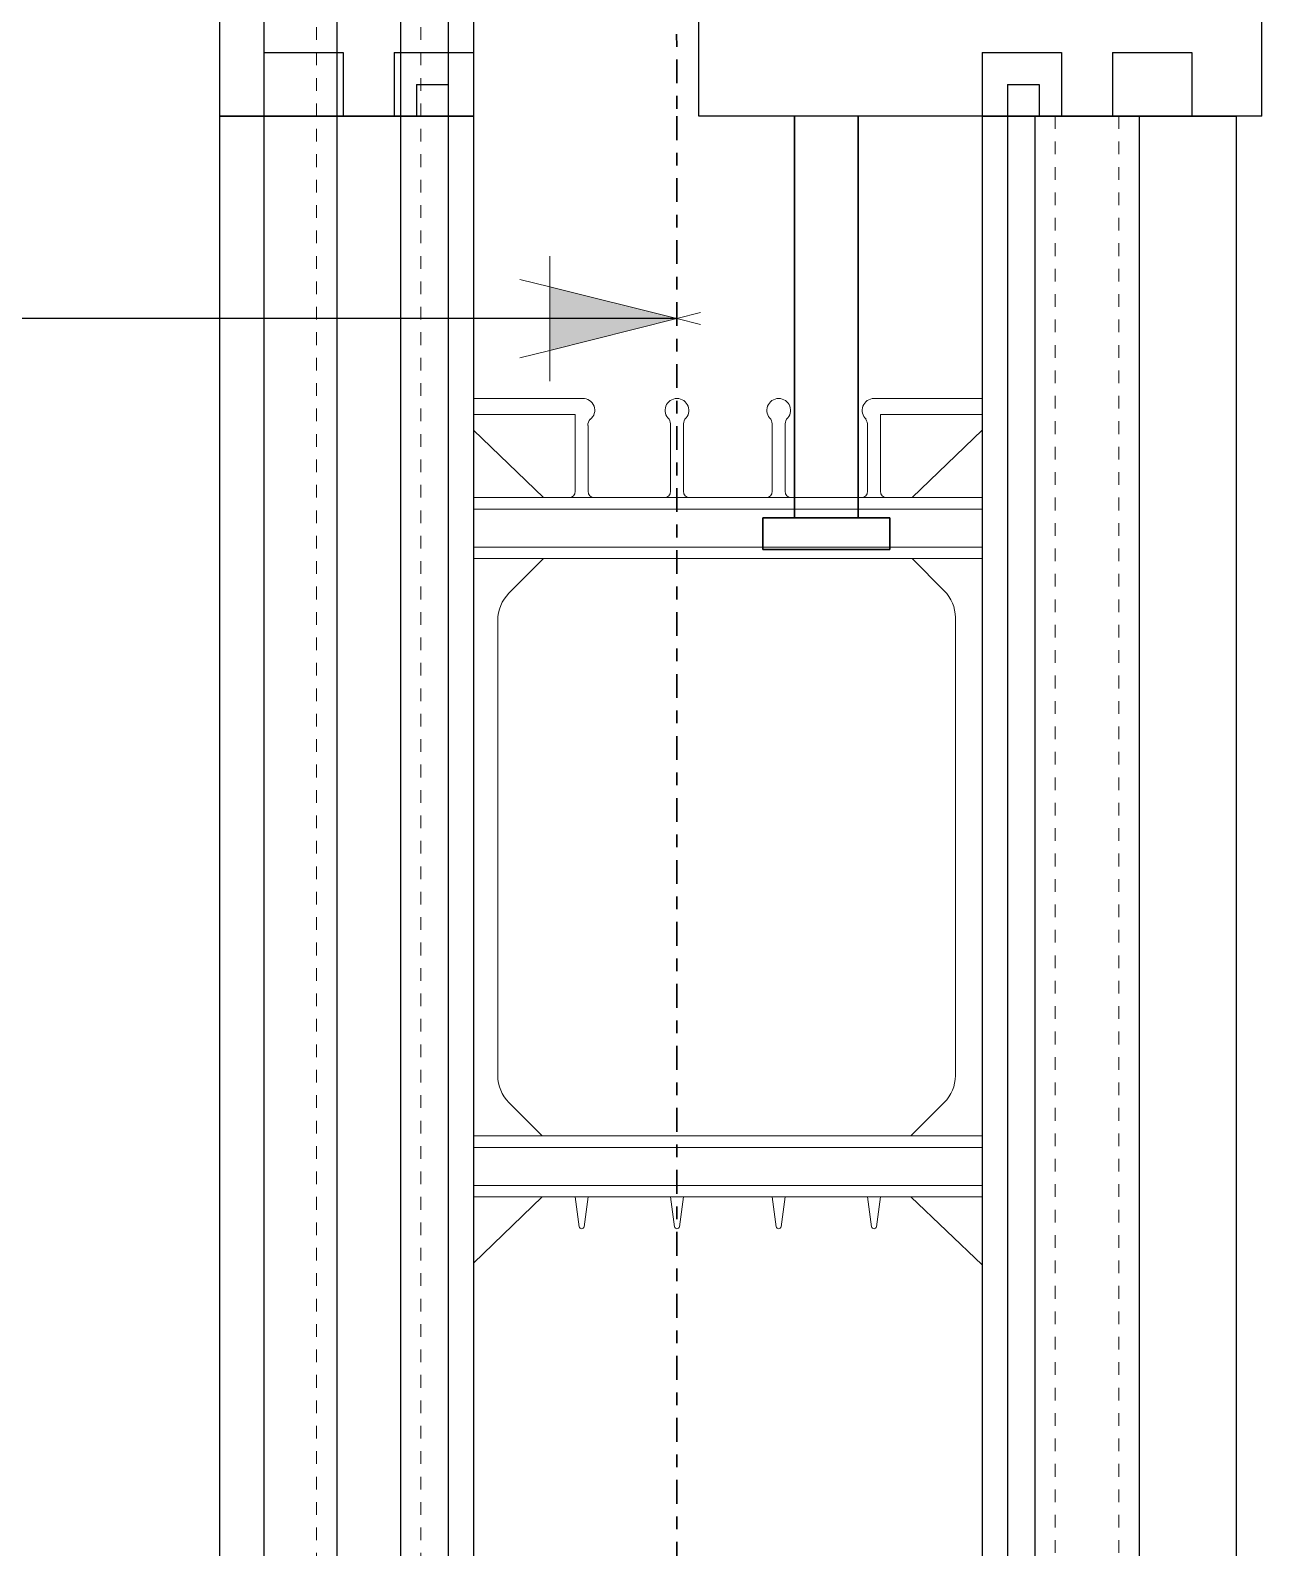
# Model space of a CAD drawing. Header units: inches. Extents: x -56.1 to 22.5, y 200.2 to 292.7.
# Drawn here: x -29.79 to -20.11, y 234.68 to 246.61 of the extents above; entities that cross this region are included whole.
import ezdxf

# ---------------------------------------------------------------- set-up
doc = ezdxf.new("R2010")
doc.units = ezdxf.units.IN
doc.header["$MEASUREMENT"] = 0
for name, pattern in [('CENTER', [2, 1.25, -0.25, 0.25, -0.25]), ('DASHED2', [0.375, 0.25, -0.125]), ('HIDDEN', [0.375, 0.25, -0.125])]:
    doc.linetypes.add(name, pattern=pattern)
for name, color, linetype, lineweight in [('A2 Hatch', 8, 'Continuous', 9), ('DETAILS', 7, 'Continuous', 13), ('DIM', 3, 'Continuous', 13), ('REBAR', 2, 'CENTER', 30)]:
    doc.layers.add(name, color=color, linetype=linetype, lineweight=lineweight)
doc.styles.add('ARCTEXT', font='arctext.shx', dxfattribs={"width": 0.85})
doc.dimstyles.new('ARCTEXT1-4', dxfattribs={"dimtxt": 4, "dimasz": 2, "dimexe": 2, "dimexo": 2, "dimgap": 2, "dimtad": 1, "dimdec": 4, "dimzin": 3, "dimdsep": 46, "dimlunit": 4, "dimtxsty": 'ARCTEXT', "dimblk": 'ARCHTICK', "dimcen": 2, "dimaunit": 1, "dimadec": 0, "dimazin": 0, "dimtfac": 1, "dimtdec": 4, "dimtmove": 2, "dimatfit": 3, "dimldrblk": 'arrow', "dimfxl": 1, "dimtolj": 1, "dimtzin": 0, "dimarcsym": 0})

# ---------------------------------------------------------------- blocks, each defined once
blk = doc.blocks.new('_ArchTick')
at = {"color": 0, "linetype": 'ByBlock', "const_width": 0.15}
blk.add_lwpolyline([(-0.5, -0.5), (0.5, 0.5)], dxfattribs=at)
blk = doc.blocks.new('arrow')
at = {"layer": 'DIM'}
blk.add_hatch(color=253, dxfattribs=at).paths.add_polyline_path([(-2, 0.5), (-2, -0.5), (0, 0)])
at = {"layer": 'DIM', "lineweight": 9}
for points in [[(-2, 0.983), (-2, 0.5), (-2.469, 0.617)], [(0.374, 0.094), (0, 0)], [(0.374, -0.094), (0, 0)], [(-2, -0.983), (-2, -0.5), (-2.469, -0.617)]]:
    blk.add_lwpolyline(points, dxfattribs=at)
at = {"layer": 'DIM', "lineweight": 15}
blk.add_lwpolyline([(0, 0), (-2, -0.5), (-2, 0.5), (0, 0)], dxfattribs=at)

msp = doc.modelspace()

# ---------------------------------------------------------------- linework, layer by layer
at = {"color": 1}
for p, q in [((-27.955, 280.44), (-27.955, 245.94)), ((-27.38, 280.44), (-27.38, 245.94)), ((-26.88, 280.44), (-26.88, 245.94)), ((-26.305, 280.44), (-26.305, 245.94)), ((-26.505, 280.19), (-26.505, 245.94)), ((-28.305, 279.94), (-28.305, 245.94)), ((-27.955, 246.44), (-27.33, 246.44)), ((-27.955, 246.44), (-27.33, 246.44)), ((-27.955, 246.44), (-27.33, 246.44)), ((-27.955, 246.44), (-27.33, 246.44)), ((-27.955, 246.44), (-27.955, 233.94)), ((-27.955, 246.44), (-27.33, 246.44)), ((-27.955, 246.44), (-27.33, 246.44)), ((-27.955, 246.44), (-27.33, 246.44)), ((-27.955, 246.44), (-27.33, 246.44)), ((-27.38, 246.44), (-27.38, 233.94)), ((-27.33, 246.44), (-27.33, 245.94)), ((-27.33, 246.44), (-27.33, 245.94)), ((-27.33, 246.44), (-27.33, 245.94)), ((-27.33, 246.44), (-27.33, 245.94)), ((-27.33, 246.44), (-27.33, 245.94)), ((-27.33, 246.44), (-27.33, 245.94)), ((-27.33, 246.44), (-27.33, 245.94)), ((-27.33, 246.44), (-27.33, 245.94)), ((-26.93, 246.44), (-26.93, 245.94)), ((-26.93, 246.44), (-26.305, 246.44)), ((-26.93, 246.44), (-26.93, 245.94)), ((-26.93, 246.44), (-26.305, 246.44)), ((-26.93, 246.44), (-26.93, 245.94)), ((-26.93, 246.44), (-26.305, 246.44)), ((-26.93, 246.44), (-26.93, 245.94)), ((-26.93, 246.44), (-26.305, 246.44)), ((-26.93, 246.44), (-26.93, 245.94)), ((-26.93, 246.44), (-26.305, 246.44)), ((-26.93, 246.44), (-26.93, 245.94)), ((-26.93, 246.44), (-26.305, 246.44)), ((-26.93, 246.44), (-26.93, 245.94)), ((-26.93, 246.44), (-26.305, 246.44)), ((-26.93, 246.44), (-26.93, 245.94)), ((-26.93, 246.44), (-26.305, 246.44)), ((-26.88, 246.44), (-26.88, 233.94)), ((-26.305, 246.44), (-26.305, 233.94)), ((-22.305, 246.44), (-21.68, 246.44)), ((-22.305, 246.44), (-21.68, 246.44)), ((-22.305, 246.44), (-21.68, 246.44)), ((-22.305, 246.44), (-22.305, 233.94)), ((-22.305, 246.44), (-21.68, 246.44)), ((-22.305, 246.44), (-21.68, 246.44)), ((-22.305, 246.44), (-21.68, 246.44)), ((-22.305, 246.44), (-21.68, 246.44)), ((-22.305, 246.44), (-21.68, 246.44)), ((-21.68, 246.44), (-21.68, 245.94)), ((-21.68, 246.44), (-21.68, 245.94)), ((-21.68, 246.44), (-21.68, 245.94)), ((-21.68, 246.44), (-21.68, 245.94)), ((-21.68, 246.44), (-21.68, 245.94)), ((-21.68, 246.44), (-21.68, 245.94)), ((-21.68, 246.44), (-21.68, 245.94)), ((-21.68, 246.44), (-21.68, 245.94)), ((-21.28, 246.44), (-21.28, 245.94)), ((-21.28, 246.44), (-20.655, 246.44)), ((-21.28, 246.44), (-21.28, 245.94)), ((-21.28, 246.44), (-20.655, 246.44)), ((-21.28, 246.44), (-21.28, 245.94)), ((-21.28, 246.44), (-20.655, 246.44)), ((-21.28, 246.44), (-21.28, 245.94)), ((-21.28, 246.44), (-20.655, 246.44)), ((-21.28, 246.44), (-21.28, 245.94)), ((-21.28, 246.44), (-20.655, 246.44)), ((-21.28, 246.44), (-21.28, 245.94)), ((-21.28, 246.44), (-20.655, 246.44)), ((-21.28, 246.44), (-21.28, 245.94)), ((-21.28, 246.44), (-20.655, 246.44)), ((-21.28, 246.44), (-21.28, 245.94)), ((-21.28, 246.44), (-20.655, 246.44)), ((-20.655, 246.44), (-20.655, 245.94)), ((-20.655, 246.44), (-20.655, 245.94)), ((-20.655, 246.44), (-20.655, 245.94)), ((-20.655, 246.44), (-20.655, 245.94)), ((-20.655, 246.44), (-20.655, 245.94)), ((-20.655, 246.44), (-20.655, 245.94)), ((-20.655, 246.44), (-20.655, 245.94)), ((-20.655, 246.44), (-20.655, 245.94)), ((-26.755, 246.19), (-26.755, 245.94)), ((-26.755, 246.19), (-26.505, 246.19)), ((-26.755, 246.19), (-26.755, 245.94)), ((-26.755, 246.19), (-26.505, 246.19)), ((-26.755, 246.19), (-26.755, 245.94)), ((-26.755, 246.19), (-26.505, 246.19)), ((-26.755, 246.19), (-26.755, 245.94)), ((-26.755, 246.19), (-26.505, 246.19)), ((-26.755, 246.19), (-26.755, 245.94)), ((-26.755, 246.19), (-26.505, 246.19)), ((-26.755, 246.19), (-26.755, 245.94)), ((-26.755, 246.19), (-26.505, 246.19)), ((-26.755, 246.19), (-26.755, 245.94)), ((-26.755, 246.19), (-26.505, 246.19)), ((-26.755, 246.19), (-26.755, 245.94)), ((-26.755, 246.19), (-26.505, 246.19)), ((-26.505, 246.19), (-26.505, 233.94)), ((-22.105, 246.19), (-21.855, 246.19)), ((-22.105, 246.19), (-21.855, 246.19)), ((-22.105, 246.19), (-21.855, 246.19)), ((-22.105, 246.19), (-22.105, 233.94)), ((-22.105, 246.19), (-21.855, 246.19)), ((-22.105, 246.19), (-21.855, 246.19)), ((-22.105, 246.19), (-21.855, 246.19)), ((-22.105, 246.19), (-21.855, 246.19)), ((-22.105, 246.19), (-21.855, 246.19)), ((-21.855, 246.19), (-21.855, 245.94)), ((-21.855, 246.19), (-21.855, 245.94)), ((-21.855, 246.19), (-21.855, 245.94)), ((-21.855, 246.19), (-21.855, 245.94)), ((-21.855, 246.19), (-21.855, 245.94)), ((-21.855, 246.19), (-21.855, 245.94)), ((-21.855, 246.19), (-21.855, 245.94)), ((-21.855, 246.19), (-21.855, 245.94)), ((-28.305, 245.94), (-26.305, 245.94)), ((-28.305, 245.94), (-26.755, 245.94)), ((-28.305, 245.94), (-26.305, 245.94)), ((-28.305, 245.94), (-26.305, 245.94)), ((-28.305, 245.94), (-26.755, 245.94)), ((-28.305, 245.94), (-26.305, 245.94)), ((-28.305, 245.94), (-26.305, 245.94)), ((-28.305, 245.94), (-26.305, 245.94)), ((-28.305, 245.94), (-26.755, 245.94)), ((-28.305, 245.94), (-26.305, 245.94)), ((-28.305, 245.94), (-26.305, 245.94)), ((-28.305, 245.94), (-28.305, 233.94)), ((-28.305, 245.94), (-26.755, 245.94)), ((-28.305, 245.94), (-26.305, 245.94)), ((-28.305, 245.94), (-26.305, 245.94)), ((-28.305, 245.94), (-26.305, 245.94)), ((-28.305, 245.94), (-26.755, 245.94)), ((-28.305, 245.94), (-26.305, 245.94)), ((-28.305, 245.94), (-26.305, 245.94)), ((-28.305, 245.94), (-26.755, 245.94)), ((-28.305, 245.94), (-26.305, 245.94)), ((-28.305, 245.94), (-26.305, 245.94)), ((-28.305, 245.94), (-26.305, 245.94)), ((-28.305, 245.94), (-26.755, 245.94)), ((-28.305, 245.94), (-26.305, 245.94)), ((-28.305, 245.94), (-26.305, 245.94)), ((-28.305, 245.94), (-26.755, 245.94)), ((-28.305, 245.94), (-26.305, 245.94)), ((-28.305, 245.94), (-26.305, 245.94)), ((-26.88, 245.94), (-27.38, 245.94)), ((-26.88, 245.94), (-27.38, 245.94)), ((-26.88, 245.94), (-27.38, 245.94)), ((-26.88, 245.94), (-27.38, 245.94)), ((-26.88, 245.94), (-27.38, 245.94)), ((-26.88, 245.94), (-27.38, 245.94)), ((-26.88, 245.94), (-27.38, 245.94)), ((-26.88, 245.94), (-27.38, 245.94)), ((-26.505, 245.94), (-26.305, 245.94)), ((-26.505, 245.94), (-26.305, 245.94)), ((-26.505, 245.94), (-26.305, 245.94)), ((-26.505, 245.94), (-26.305, 245.94)), ((-26.505, 245.94), (-26.305, 245.94)), ((-26.505, 245.94), (-26.305, 245.94)), ((-26.505, 245.94), (-26.305, 245.94)), ((-26.505, 245.94), (-26.305, 245.94)), ((-22.305, 245.94), (-20.305, 245.94)), ((-22.305, 245.94), (-22.105, 245.94)), ((-22.305, 245.94), (-20.305, 245.94)), ((-22.305, 245.94), (-20.305, 245.94)), ((-22.305, 245.94), (-22.105, 245.94)), ((-22.305, 245.94), (-20.305, 245.94)), ((-22.305, 245.94), (-20.305, 245.94)), ((-22.305, 245.94), (-20.305, 245.94)), ((-22.305, 245.94), (-22.105, 245.94)), ((-22.305, 245.94), (-20.305, 245.94)), ((-22.305, 245.94), (-20.305, 245.94)), ((-22.305, 245.94), (-22.105, 245.94)), ((-22.305, 245.94), (-20.305, 245.94)), ((-22.305, 245.94), (-20.305, 245.94)), ((-22.305, 245.94), (-20.305, 245.94)), ((-22.305, 245.94), (-22.105, 245.94)), ((-22.305, 245.94), (-20.305, 245.94)), ((-22.305, 245.94), (-20.305, 245.94)), ((-22.305, 245.94), (-22.105, 245.94)), ((-22.305, 245.94), (-20.305, 245.94)), ((-22.305, 245.94), (-20.305, 245.94)), ((-22.305, 245.94), (-20.305, 245.94)), ((-22.305, 245.94), (-22.105, 245.94)), ((-22.305, 245.94), (-20.305, 245.94)), ((-22.305, 245.94), (-20.305, 245.94)), ((-22.305, 245.94), (-22.105, 245.94)), ((-22.305, 245.94), (-20.305, 245.94)), ((-22.305, 245.94), (-20.305, 245.94)), ((-21.89, 245.94), (-20.305, 245.94)), ((-21.89, 245.94), (-20.305, 245.94)), ((-21.89, 245.94), (-20.305, 245.94)), ((-21.89, 245.94), (-20.305, 245.94)), ((-21.89, 245.94), (-21.89, 233.94)), ((-21.89, 245.94), (-20.305, 245.94)), ((-21.89, 245.94), (-20.305, 245.94)), ((-21.89, 245.94), (-20.305, 245.94)), ((-21.89, 245.94), (-20.305, 245.94)), ((-21.07, 245.94), (-21.07, 233.94)), ((-20.305, 245.94), (-20.305, 233.94))]:
    msp.add_line(p, q, dxfattribs=at)
at = {"ltscale": 0.15}
for p, q in [((-24.534, 245.94), (-24.534, 262.94)), ((-20.105, 245.94), (-20.105, 248.44)), ((-26.305, 245.94), (-28.305, 245.94)), ((-26.305, 245.94), (-28.305, 245.94)), ((-26.305, 245.94), (-28.305, 245.94)), ((-26.305, 245.94), (-28.305, 245.94)), ((-26.305, 245.94), (-28.305, 245.94)), ((-26.305, 245.94), (-28.305, 245.94)), ((-26.305, 245.94), (-28.305, 245.94)), ((-26.305, 245.94), (-28.305, 245.94)), ((-27.33, 245.94), (-26.93, 245.94)), ((-27.33, 245.94), (-26.93, 245.94)), ((-27.33, 245.94), (-26.93, 245.94)), ((-27.33, 245.94), (-26.93, 245.94)), ((-27.33, 245.94), (-26.93, 245.94)), ((-27.33, 245.94), (-26.93, 245.94)), ((-27.33, 245.94), (-26.93, 245.94)), ((-27.33, 245.94), (-26.93, 245.94)), ((-20.105, 245.94), (-24.534, 245.94)), ((-22.305, 245.94), (-23.305, 245.94)), ((-22.305, 245.94), (-20.305, 245.94)), ((-22.305, 245.94), (-20.305, 245.94)), ((-22.305, 245.94), (-20.305, 245.94)), ((-22.305, 245.94), (-20.305, 245.94)), ((-22.305, 245.94), (-20.305, 245.94)), ((-22.305, 245.94), (-20.305, 245.94)), ((-22.305, 245.94), (-20.305, 245.94)), ((-22.305, 245.94), (-20.305, 245.94))]:
    msp.add_line(p, q, dxfattribs=at)
at = {"color": 1, "linetype": 'HIDDEN', "ltscale": 0.02}
for p, q in [((-27.955, 246.44), (-27.33, 246.44)), ((-27.955, 246.44), (-27.33, 246.44)), ((-27.955, 246.44), (-27.33, 246.44)), ((-27.955, 246.44), (-27.33, 246.44)), ((-27.955, 246.44), (-27.33, 246.44)), ((-27.955, 246.44), (-27.33, 246.44)), ((-27.955, 246.44), (-27.33, 246.44)), ((-27.955, 246.44), (-27.33, 246.44)), ((-27.955, 246.44), (-27.33, 246.44)), ((-27.955, 246.44), (-27.33, 246.44)), ((-27.955, 246.44), (-27.33, 246.44)), ((-27.955, 246.44), (-27.33, 246.44)), ((-27.955, 246.44), (-27.33, 246.44)), ((-27.955, 246.44), (-27.33, 246.44)), ((-27.955, 246.44), (-27.33, 246.44)), ((-27.955, 246.44), (-27.33, 246.44)), ((-27.955, 246.44), (-27.33, 246.44)), ((-27.955, 246.44), (-27.33, 246.44)), ((-27.955, 246.44), (-27.33, 246.44)), ((-27.955, 246.44), (-27.33, 246.44)), ((-27.33, 246.44), (-27.33, 245.94)), ((-27.33, 246.44), (-27.33, 245.94)), ((-27.33, 246.44), (-27.33, 245.94)), ((-27.33, 246.44), (-27.33, 245.94)), ((-27.33, 246.44), (-27.33, 245.94)), ((-27.33, 246.44), (-27.33, 245.94)), ((-27.33, 246.44), (-27.33, 245.94)), ((-27.33, 246.44), (-27.33, 245.94)), ((-27.33, 246.44), (-27.33, 245.94)), ((-27.33, 246.44), (-27.33, 245.94)), ((-27.33, 246.44), (-27.33, 245.94)), ((-27.33, 246.44), (-27.33, 245.94)), ((-27.33, 246.44), (-27.33, 245.94)), ((-27.33, 246.44), (-27.33, 245.94)), ((-27.33, 246.44), (-27.33, 245.94)), ((-27.33, 246.44), (-27.33, 245.94)), ((-27.33, 246.44), (-27.33, 245.94)), ((-27.33, 246.44), (-27.33, 245.94)), ((-27.33, 246.44), (-27.33, 245.94)), ((-27.33, 246.44), (-27.33, 245.94)), ((-26.93, 246.44), (-26.93, 245.94)), ((-26.93, 246.44), (-26.305, 246.44)), ((-26.93, 246.44), (-26.93, 245.94)), ((-26.93, 246.44), (-26.305, 246.44)), ((-26.93, 246.44), (-26.93, 245.94)), ((-26.93, 246.44), (-26.305, 246.44)), ((-26.93, 246.44), (-26.93, 245.94)), ((-26.93, 246.44), (-26.305, 246.44)), ((-26.93, 246.44), (-26.93, 245.94)), ((-26.93, 246.44), (-26.305, 246.44)), ((-26.93, 246.44), (-26.93, 245.94)), ((-26.93, 246.44), (-26.305, 246.44)), ((-26.93, 246.44), (-26.93, 245.94)), ((-26.93, 246.44), (-26.305, 246.44)), ((-26.93, 246.44), (-26.93, 245.94)), ((-26.93, 246.44), (-26.305, 246.44)), ((-26.93, 246.44), (-26.93, 245.94)), ((-26.93, 246.44), (-26.305, 246.44)), ((-26.93, 246.44), (-26.93, 245.94)), ((-26.93, 246.44), (-26.305, 246.44)), ((-26.93, 246.44), (-26.93, 245.94)), ((-26.93, 246.44), (-26.305, 246.44)), ((-26.93, 246.44), (-26.93, 245.94)), ((-26.93, 246.44), (-26.305, 246.44)), ((-26.93, 246.44), (-26.93, 245.94)), ((-26.93, 246.44), (-26.305, 246.44)), ((-26.93, 246.44), (-26.93, 245.94)), ((-26.93, 246.44), (-26.305, 246.44)), ((-26.93, 246.44), (-26.93, 245.94)), ((-26.93, 246.44), (-26.305, 246.44)), ((-26.93, 246.44), (-26.93, 245.94)), ((-26.93, 246.44), (-26.305, 246.44)), ((-26.93, 246.44), (-26.93, 245.94)), ((-26.93, 246.44), (-26.305, 246.44)), ((-26.93, 246.44), (-26.93, 245.94)), ((-26.93, 246.44), (-26.305, 246.44)), ((-26.93, 246.44), (-26.93, 245.94)), ((-26.93, 246.44), (-26.305, 246.44)), ((-26.93, 246.44), (-26.93, 245.94)), ((-26.93, 246.44), (-26.305, 246.44)), ((-22.305, 246.44), (-21.68, 246.44)), ((-22.305, 246.44), (-21.68, 246.44)), ((-22.305, 246.44), (-21.68, 246.44)), ((-22.305, 246.44), (-21.68, 246.44)), ((-22.305, 246.44), (-21.68, 246.44)), ((-22.305, 246.44), (-21.68, 246.44)), ((-22.305, 246.44), (-21.68, 246.44)), ((-22.305, 246.44), (-21.68, 246.44)), ((-22.305, 246.44), (-21.68, 246.44)), ((-22.305, 246.44), (-21.68, 246.44)), ((-22.305, 246.44), (-21.68, 246.44)), ((-22.305, 246.44), (-21.68, 246.44)), ((-22.305, 246.44), (-21.68, 246.44)), ((-22.305, 246.44), (-21.68, 246.44)), ((-22.305, 246.44), (-21.68, 246.44)), ((-22.305, 246.44), (-21.68, 246.44)), ((-22.305, 246.44), (-21.68, 246.44)), ((-22.305, 246.44), (-21.68, 246.44)), ((-22.305, 246.44), (-21.68, 246.44)), ((-22.305, 246.44), (-21.68, 246.44)), ((-21.68, 246.44), (-21.68, 245.94)), ((-21.68, 246.44), (-21.68, 245.94)), ((-21.68, 246.44), (-21.68, 245.94)), ((-21.68, 246.44), (-21.68, 245.94)), ((-21.68, 246.44), (-21.68, 245.94)), ((-21.68, 246.44), (-21.68, 245.94)), ((-21.68, 246.44), (-21.68, 245.94)), ((-21.68, 246.44), (-21.68, 245.94)), ((-21.68, 246.44), (-21.68, 245.94)), ((-21.68, 246.44), (-21.68, 245.94)), ((-21.68, 246.44), (-21.68, 245.94)), ((-21.68, 246.44), (-21.68, 245.94)), ((-21.68, 246.44), (-21.68, 245.94)), ((-21.68, 246.44), (-21.68, 245.94)), ((-21.68, 246.44), (-21.68, 245.94)), ((-21.68, 246.44), (-21.68, 245.94)), ((-21.68, 246.44), (-21.68, 245.94)), ((-21.68, 246.44), (-21.68, 245.94)), ((-21.68, 246.44), (-21.68, 245.94)), ((-21.68, 246.44), (-21.68, 245.94)), ((-21.28, 246.44), (-21.28, 245.94)), ((-21.28, 246.44), (-20.655, 246.44)), ((-21.28, 246.44), (-21.28, 245.94)), ((-21.28, 246.44), (-20.655, 246.44)), ((-21.28, 246.44), (-21.28, 245.94)), ((-21.28, 246.44), (-20.655, 246.44)), ((-21.28, 246.44), (-21.28, 245.94)), ((-21.28, 246.44), (-20.655, 246.44)), ((-21.28, 246.44), (-21.28, 245.94)), ((-21.28, 246.44), (-20.655, 246.44)), ((-21.28, 246.44), (-21.28, 245.94)), ((-21.28, 246.44), (-20.655, 246.44)), ((-21.28, 246.44), (-21.28, 245.94)), ((-21.28, 246.44), (-20.655, 246.44)), ((-21.28, 246.44), (-21.28, 245.94)), ((-21.28, 246.44), (-20.655, 246.44)), ((-21.28, 246.44), (-21.28, 245.94)), ((-21.28, 246.44), (-20.655, 246.44)), ((-21.28, 246.44), (-21.28, 245.94)), ((-21.28, 246.44), (-20.655, 246.44)), ((-21.28, 246.44), (-21.28, 245.94)), ((-21.28, 246.44), (-20.655, 246.44)), ((-21.28, 246.44), (-21.28, 245.94)), ((-21.28, 246.44), (-20.655, 246.44)), ((-21.28, 246.44), (-21.28, 245.94)), ((-21.28, 246.44), (-20.655, 246.44)), ((-21.28, 246.44), (-21.28, 245.94)), ((-21.28, 246.44), (-20.655, 246.44)), ((-21.28, 246.44), (-21.28, 245.94)), ((-21.28, 246.44), (-20.655, 246.44)), ((-21.28, 246.44), (-21.28, 245.94)), ((-21.28, 246.44), (-20.655, 246.44)), ((-21.28, 246.44), (-21.28, 245.94)), ((-21.28, 246.44), (-20.655, 246.44)), ((-21.28, 246.44), (-21.28, 245.94)), ((-21.28, 246.44), (-20.655, 246.44)), ((-21.28, 246.44), (-21.28, 245.94)), ((-21.28, 246.44), (-20.655, 246.44)), ((-21.28, 246.44), (-21.28, 245.94)), ((-21.28, 246.44), (-20.655, 246.44)), ((-20.655, 246.44), (-20.655, 245.94)), ((-20.655, 246.44), (-20.655, 245.94)), ((-20.655, 246.44), (-20.655, 245.94)), ((-20.655, 246.44), (-20.655, 245.94)), ((-20.655, 246.44), (-20.655, 245.94)), ((-20.655, 246.44), (-20.655, 245.94)), ((-20.655, 246.44), (-20.655, 245.94)), ((-20.655, 246.44), (-20.655, 245.94)), ((-20.655, 246.44), (-20.655, 245.94)), ((-20.655, 246.44), (-20.655, 245.94)), ((-20.655, 246.44), (-20.655, 245.94)), ((-20.655, 246.44), (-20.655, 245.94)), ((-20.655, 246.44), (-20.655, 245.94)), ((-20.655, 246.44), (-20.655, 245.94)), ((-20.655, 246.44), (-20.655, 245.94)), ((-20.655, 246.44), (-20.655, 245.94)), ((-20.655, 246.44), (-20.655, 245.94)), ((-20.655, 246.44), (-20.655, 245.94)), ((-20.655, 246.44), (-20.655, 245.94)), ((-20.655, 246.44), (-20.655, 245.94)), ((-22.105, 246.19), (-21.855, 246.19)), ((-22.105, 246.19), (-21.855, 246.19)), ((-22.105, 246.19), (-21.855, 246.19)), ((-22.105, 246.19), (-21.855, 246.19)), ((-22.105, 246.19), (-21.855, 246.19)), ((-22.105, 246.19), (-21.855, 246.19)), ((-22.105, 246.19), (-21.855, 246.19)), ((-22.105, 246.19), (-21.855, 246.19)), ((-22.105, 246.19), (-21.855, 246.19)), ((-22.105, 246.19), (-21.855, 246.19)), ((-22.105, 246.19), (-21.855, 246.19)), ((-22.105, 246.19), (-21.855, 246.19)), ((-22.105, 246.19), (-21.855, 246.19)), ((-22.105, 246.19), (-21.855, 246.19)), ((-22.105, 246.19), (-21.855, 246.19)), ((-22.105, 246.19), (-21.855, 246.19)), ((-22.105, 246.19), (-21.855, 246.19)), ((-22.105, 246.19), (-21.855, 246.19)), ((-22.105, 246.19), (-21.855, 246.19)), ((-22.105, 246.19), (-21.855, 246.19)), ((-21.855, 246.19), (-21.855, 245.94)), ((-21.855, 246.19), (-21.855, 245.94)), ((-21.855, 246.19), (-21.855, 245.94)), ((-21.855, 246.19), (-21.855, 245.94)), ((-21.855, 246.19), (-21.855, 245.94)), ((-21.855, 246.19), (-21.855, 245.94)), ((-21.855, 246.19), (-21.855, 245.94)), ((-21.855, 246.19), (-21.855, 245.94)), ((-21.855, 246.19), (-21.855, 245.94)), ((-21.855, 246.19), (-21.855, 245.94)), ((-21.855, 246.19), (-21.855, 245.94)), ((-21.855, 246.19), (-21.855, 245.94)), ((-21.855, 246.19), (-21.855, 245.94)), ((-21.855, 246.19), (-21.855, 245.94)), ((-21.855, 246.19), (-21.855, 245.94)), ((-21.855, 246.19), (-21.855, 245.94)), ((-21.855, 246.19), (-21.855, 245.94)), ((-21.855, 246.19), (-21.855, 245.94)), ((-21.855, 246.19), (-21.855, 245.94)), ((-21.855, 246.19), (-21.855, 245.94))]:
    msp.add_line(p, q, dxfattribs=at)
at = {"layer": 'A2 Hatch', "linetype": 'DASHED2', "ltscale": 0.15}
for p, q in [((-27.54, 280.44), (-27.54, 245.94)), ((-26.72, 280.44), (-26.72, 245.94)), ((-27.54, 246.44), (-27.54, 233.94)), ((-26.72, 246.44), (-26.72, 233.94)), ((-21.73, 245.94), (-21.73, 233.94)), ((-21.23, 245.94), (-21.23, 233.94))]:
    msp.add_line(p, q, dxfattribs=at)
at = {"layer": 'A2 Hatch', "lineweight": 30, "ltscale": 0.15}
for p, q in [((-23.78, 245.94), (-23.78, 242.782)), ((-23.28, 245.94), (-23.28, 242.782)), ((-23.03, 242.782), (-24.03, 242.782)), ((-24.03, 242.782), (-24.03, 242.532)), ((-23.03, 242.782), (-23.03, 242.532)), ((-23.03, 242.532), (-24.03, 242.532))]:
    msp.add_line(p, q, dxfattribs=at)
at = {"layer": 'DETAILS', "color": 6, "lineweight": 20}
for p, q in [((-25.437, 243.719), (-26.305, 243.719)), ((-23.155, 243.719), (-22.305, 243.719)), ((-25.505, 243.594), (-26.305, 243.594)), ((-25.505, 242.99), (-25.505, 243.594)), ((-23.105, 242.99), (-23.105, 243.594)), ((-23.105, 243.594), (-22.305, 243.594)), ((-25.755, 242.94), (-26.305, 243.47)), ((-25.405, 242.99), (-25.405, 243.508)), ((-24.755, 242.99), (-24.755, 243.508)), ((-24.655, 242.99), (-24.655, 243.508)), ((-23.955, 242.99), (-23.955, 243.508)), ((-23.855, 242.99), (-23.855, 243.508)), ((-23.205, 242.99), (-23.205, 243.508)), ((-22.855, 242.94), (-22.305, 243.47)), ((-26.305, 242.94), (-25.755, 242.94)), ((-25.555, 242.94), (-26.305, 242.94)), ((-26.305, 242.94), (-22.305, 242.94)), ((-22.305, 242.85), (-26.305, 242.85)), ((-25.555, 242.94), (-25.355, 242.94)), ((-24.805, 242.94), (-25.355, 242.94)), ((-24.805, 242.94), (-24.605, 242.94)), ((-24.005, 242.94), (-24.605, 242.94)), ((-24.005, 242.94), (-23.805, 242.94)), ((-23.255, 242.94), (-23.805, 242.94)), ((-23.255, 242.94), (-23.055, 242.94)), ((-23.055, 242.94), (-22.855, 242.94)), ((-22.305, 242.55), (-26.305, 242.55)), ((-22.305, 242.46), (-26.305, 242.46)), ((-25.755, 242.46), (-26.027, 242.188)), ((-22.855, 242.46), (-22.603, 242.208)), ((-26.115, 238.394), (-26.115, 241.976)), ((-22.515, 238.394), (-22.515, 241.996)), ((-25.765, 237.92), (-26.027, 238.182)), ((-22.865, 237.92), (-22.603, 238.182)), ((-22.305, 237.92), (-26.305, 237.92)), ((-22.305, 237.83), (-26.305, 237.83)), ((-26.115, 237.92), (-25.765, 237.92)), ((-25.505, 237.92), (-25.405, 237.92)), ((-22.305, 237.53), (-26.305, 237.53)), ((-22.305, 237.44), (-26.305, 237.44)), ((-25.765, 237.44), (-26.305, 236.919)), ((-25.475, 237.206), (-25.505, 237.44)), ((-25.436, 237.206), (-25.405, 237.44)), ((-24.725, 237.206), (-24.755, 237.44)), ((-24.686, 237.206), (-24.655, 237.44)), ((-23.925, 237.206), (-23.955, 237.44)), ((-23.886, 237.206), (-23.855, 237.44)), ((-23.175, 237.206), (-23.205, 237.44)), ((-23.136, 237.206), (-23.105, 237.44)), ((-22.865, 237.44), (-22.305, 236.906))]:
    msp.add_line(p, q, dxfattribs=at)
for centre, radius, start, end in [((-25.443, 243.628), 0.0912, 307.4863, 93.4766), ((-24.705, 243.626), 0.0936, 311.7279, 228.2721), ((-23.905, 243.626), 0.0936, 311.7279, 228.2721), ((-23.155, 243.626), 0.0936, 90, 228.272), ((-25.344, 243.512), 0.0619, 134.9903, 183.9263), ((-24.855, 243.508), 0.1, 0, 28.6972), ((-24.555, 243.508), 0.1, 151.3028, 180), ((-24.055, 243.508), 0.1, 0, 28.6972), ((-23.755, 243.508), 0.1, 151.3028, 180), ((-23.318, 243.505), 0.112, 1.5997, 27.0975), ((-25.555, 242.99), 0.05, 270, 0), ((-25.355, 242.99), 0.05, 180, 270), ((-24.805, 242.99), 0.05, 270, 0), ((-24.605, 242.99), 0.05, 180, 270), ((-24.005, 242.99), 0.05, 270, 0), ((-23.805, 242.99), 0.05, 180, 270), ((-23.255, 242.99), 0.05, 270, 0), ((-23.055, 242.99), 0.05, 180, 270), ((-25.815, 241.976), 0.3, 135, 180), ((-22.815, 241.996), 0.3, 0, 45), ((-25.815, 238.394), 0.3, 180, 225), ((-22.815, 238.394), 0.3, 315, 0), ((-25.455, 237.21), 0.02, 191.3099, 348.6901), ((-24.705, 237.21), 0.02, 191.3099, 348.6901), ((-23.905, 237.21), 0.02, 191.3099, 348.6901), ((-23.155, 237.21), 0.02, 191.3099, 348.6901)]:
    msp.add_arc(centre, radius, start, end, dxfattribs=at)
at = {"layer": 'REBAR', "ltscale": 0.15}
for p, q in [((-24.825, 291.236), (-24.706, 245.94)), ((-24.706, 245.94), (-24.706, 227.983))]:
    msp.add_line(p, q, dxfattribs=at)

# ---------------------------------------------------------------- leaders
at = {"layer": 'DIM'}
msp.add_leader([(-24.706, 244.348), (-35.173, 244.349), (-38.218, 244.349)], dimstyle='ARCTEXT1-4', override={"dimasz": 0.5, "dimtad": 0}, dxfattribs=at)

doc.saveas('drawing.dxf')
